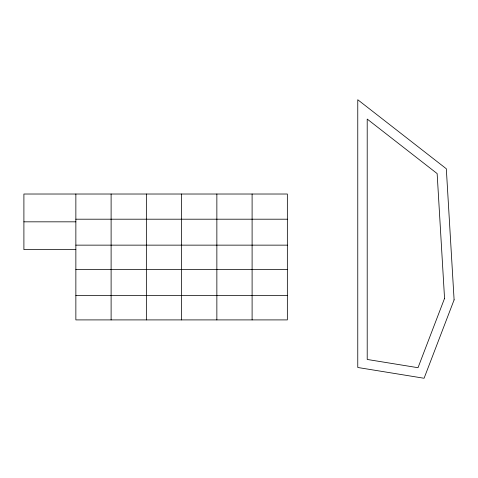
<?xml version="1.0" encoding="UTF-8"?>
<svg xmlns="http://www.w3.org/2000/svg" width="478" height="478" viewBox="0 0 478 478"><rect width="100%" height="100%" fill="white"/><g stroke="black" fill="none" stroke-linecap="round" stroke-linejoin="round"><path stroke-width="0.72" d="M75.859 219.199L287.35 219.199M23.9 221.828L75.859 221.828M75.859 245.142L287.35 245.142M75.859 249.641L23.9 249.641L23.9 194.02L287.35 194.02L287.35 319.907L75.859 319.907L75.859 194.02M75.859 269.556L287.35 269.556M75.859 295.5L287.35 295.5M252.103 194.02L252.103 319.907M216.857 194.02L216.857 319.907M181.604 194.02L181.604 319.907M146.358 194.02L146.358 319.907M111.111 194.02L111.111 319.907M444.552 298.397L418.017 367.707L367.206 359.456L367.206 119.07L437.143 173.586L444.552 298.397M454.1 299.873L424.082 378.259L357.765 367.486L357.765 99.741L446.315 168.764L454.1 299.873"/></g></svg>
